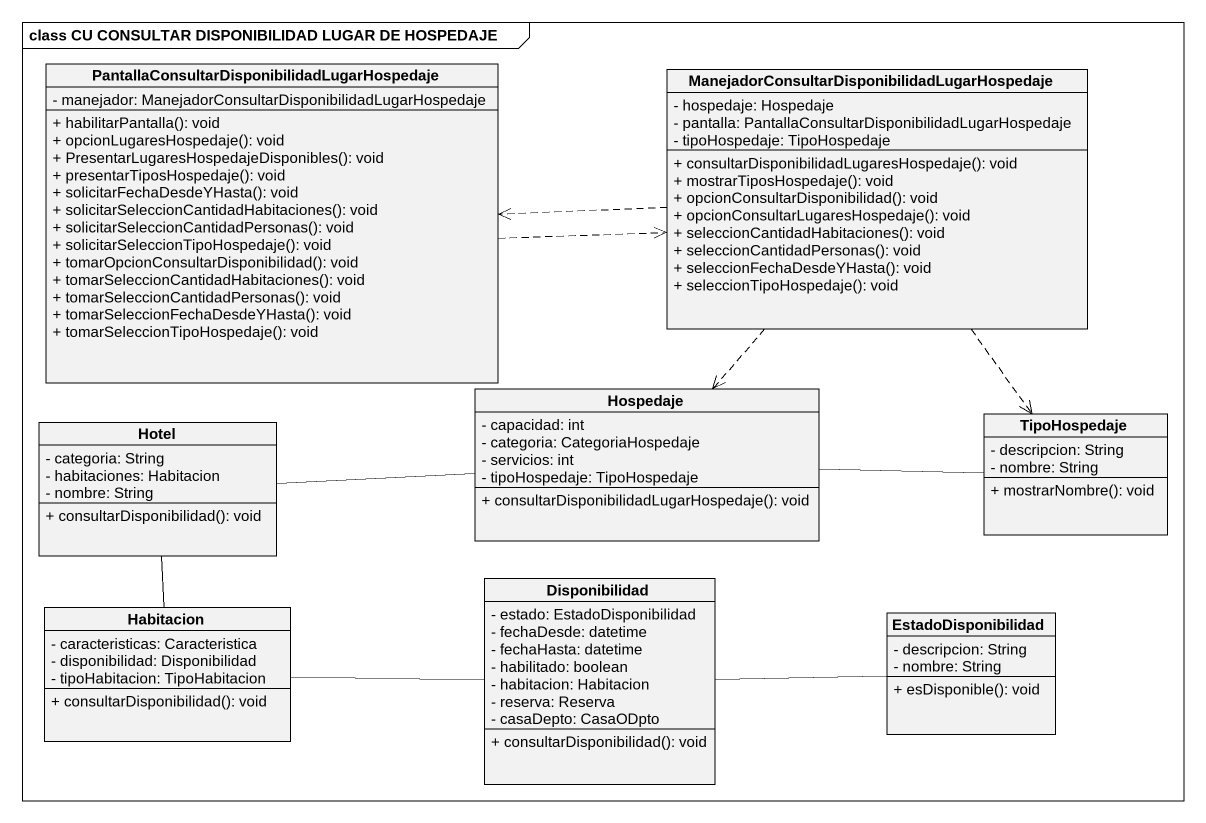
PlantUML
@startuml
mainframe class CU CONSULTAR DISPONIBILIDAD LUGAR DE HOSPEDAJE
hide circle
hide empty members
skinparam classAttributeIconSize 0
class "PantallaConsultarDisponibilidadLugarHospedaje" as PantallaConsultarDisponibili {
  - manejador: ManejadorConsultarDisponibilidadLugarHospedaje
  + habilitarPantalla(): void
  + opcionLugaresHospedaje(): void
  + PresentarLugaresHospedajeDisponibles(): void
  + presentarTiposHospedaje(): void
  + solicitarFechaDesdeYHasta(): void
  + solicitarSeleccionCantidadHabitaciones(): void
  + solicitarSeleccionCantidadPersonas(): void
  + solicitarSeleccionTipoHospedaje(): void
  + tomarOpcionConsultarDisponibilidad(): void
  + tomarSeleccionCantidadHabitaciones(): void
  + tomarSeleccionCantidadPersonas(): void
  + tomarSeleccionFechaDesdeYHasta(): void
  + tomarSeleccionTipoHospedaje(): void
}
class "ManejadorConsultarDisponibilidadLugarHospedaje" as ManejadorConsultarDisponibil {
  - hospedaje: Hospedaje
  - pantalla: PantallaConsultarDisponibilidadLugarHospedaje
  - tipoHospedaje: TipoHospedaje
  + consultarDisponibilidadLugaresHospedaje(): void
  + mostrarTiposHospedaje(): void
  + opcionConsultarDisponibilidad(): void
  + opcionConsultarLugaresHospedaje(): void
  + seleccionCantidadHabitaciones(): void
  + seleccionCantidadPersonas(): void
  + seleccionFechaDesdeYHasta(): void
  + seleccionTipoHospedaje(): void
}
class Hotel {
  - categoria: String
  - habitaciones: Habitacion
  - nombre: String
  + consultarDisponibilidad(): void
}
class Hospedaje {
  - capacidad: int
  - categoria: CategoriaHospedaje
  - servicios: int
  - tipoHospedaje: TipoHospedaje
  + consultarDisponibilidadLugarHospedaje(): void
}
class TipoHospedaje {
  - descripcion: String
  - nombre: String
  + mostrarNombre(): void
}
class Habitacion {
  - caracteristicas: Caracteristica
  - disponibilidad: Disponibilidad
  - tipoHabitacion: TipoHabitacion
  + consultarDisponibilidad(): void
}
class Disponibilidad {
  - estado: EstadoDisponibilidad
  - fechaDesde: datetime
  - fechaHasta: datetime
  - habilitado: boolean
  - habitacion: Habitacion
  - reserva: Reserva
  - casaDepto: CasaODpto
  + consultarDisponibilidad(): void
}
class EstadoDisponibilidad {
  - descripcion: String
  - nombre: String
  + esDisponible(): void
}
PantallaConsultarDisponibili .right.> ManejadorConsultarDisponibil
ManejadorConsultarDisponibil .left.> PantallaConsultarDisponibili
ManejadorConsultarDisponibil ..> Hospedaje
ManejadorConsultarDisponibil ..> TipoHospedaje
Hotel -right- Hospedaje
Hotel -- Habitacion
Hospedaje -right- TipoHospedaje
Habitacion -right- Disponibilidad
Disponibilidad -right- EstadoDisponibilidad
@enduml
